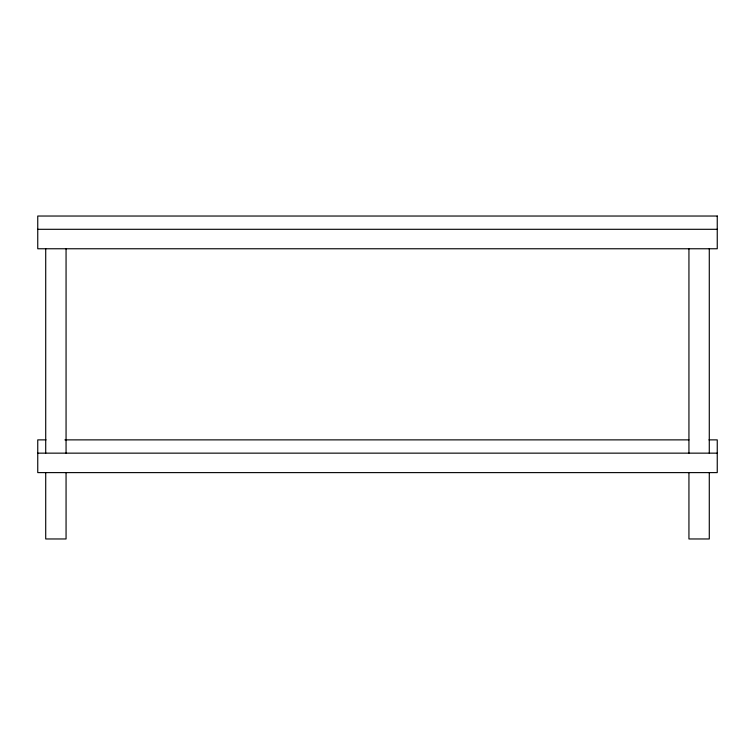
<?xml version="1.0" encoding="UTF-8"?>
<svg xmlns="http://www.w3.org/2000/svg" width="755" height="755" viewBox="0 0 755 755"><rect width="100%" height="100%" fill="white"/><g stroke="black" fill="none" stroke-linecap="round" stroke-linejoin="round"><path stroke-width="1.13" d="M37.75 229.303L717.25 229.303M46.008 439.872L37.75 439.872L37.75 472.611L717.25 472.611L717.25 439.872L708.992 439.872M64.883 439.872L688.938 439.872M37.75 453.151L717.25 453.151M709.285 248.763L709.285 453.151M709.285 472.611L709.285 538.966L688.938 538.966L688.938 472.611M688.938 248.763L688.938 453.151M66.062 248.763L66.062 453.151M66.062 472.611L66.062 538.966L45.715 538.966L45.715 472.611M45.715 248.763L45.715 453.151M717.25 216.034L37.75 216.034L37.75 248.763L717.25 248.763L717.25 216.034"/></g></svg>
